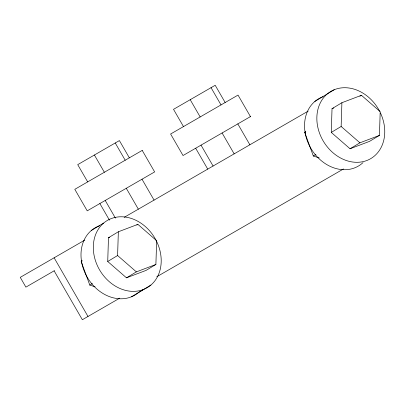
<?xml version="1.0" encoding="UTF-8"?>
<svg xmlns="http://www.w3.org/2000/svg" width="405" height="405" viewBox="0 0 405 405"><rect width="100%" height="100%" fill="white"/><g stroke="black" fill="none" stroke-linecap="round" stroke-linejoin="round"><path stroke-width="0.61" d="M107.725 261.483L108.479 237.73L118.351 231.776L137.877 224.365L156.649 240.707L155.895 264.465L146.028 270.413L126.497 277.825L107.725 261.483L117.597 255.535L118.351 231.776M331.275 132.42L332.029 108.667L341.901 102.713L361.427 95.302L380.199 111.643L379.444 135.402L369.573 141.35L350.047 148.762L331.275 132.42L341.142 126.471L341.901 102.713M95.089 286.821L89.783 285.079L81.187 261.539L81.967 260.572M319.226 157.95L313.333 156.016L304.737 132.476L305.512 131.509M91.297 230.516L103.604 223.094M314.842 101.453L334.262 89.707M136.839 224.993L137.877 224.365M81.187 261.539L82.225 260.911M359.868 96.238L361.427 95.302M304.737 132.476L305.775 131.848M89.783 285.079L92.38 283.515M313.333 156.016L315.93 154.447M126.497 277.825L136.369 271.876L155.895 264.465M350.047 148.762L359.913 142.813L379.444 135.402M150.903 285.049L138.596 292.466A39.088 31.884 58.9 0 1 87.333 277.43A39.088 31.884 58.9 0 1 99.519 225.767M131.483 296.789L143.79 289.373A39.088 31.884 58.9 0 0 144.666 225.975A39.088 31.884 58.9 0 0 93.307 246.863A39.088 31.884 58.9 0 0 143.79 289.373M250.103 116.802L250.447 116.605L238.029 95.089L170.611 134.014L183.03 155.525L250.447 116.605M84.853 240.059L20.25 277.354L25.895 287.135L54.361 270.697M124.198 217.343L308.144 111.137M119.748 298.136L82.352 319.727L54.123 270.834M156.806 276.742L343.491 168.961M332.029 108.667L333.75 108.008M108.479 237.73L109.628 237.295M341.142 126.471L359.913 142.813M117.597 255.535L136.369 271.876M237.811 123.9L249.87 144.787M225.16 102.521L215.197 85.273L173.522 109.335L183.48 126.583M211.051 87.667L221.008 104.915M222.097 132.972L234.156 153.859M190.213 99.701L200.171 116.949M201.027 145.137L213.081 166.025M195.671 148.23L207.73 169.118M142.003 179.213L154.062 200.1M129.352 157.834L119.394 140.586L77.719 164.648L87.677 181.896M115.243 142.98L125.201 160.228M126.289 188.285L138.348 209.172M94.405 155.014L104.363 172.262M105.219 200.45L115.42 218.123M99.863 203.543L109.446 220.143M54.123 257.798L87.996 316.467M380.452 112.944A39.088 31.884 58.9 0 1 350.816 161.716A39.088 31.884 58.9 0 1 321.135 101.336A39.088 31.884 58.9 0 1 379.662 111.34M363.032 162.607A39.088 31.884 58.9 0 1 311.253 148.994A39.088 31.884 58.9 0 1 323.068 96.704M142.221 150.402L74.803 189.327L87.227 210.838L154.644 171.917L142.221 150.402"/></g></svg>
